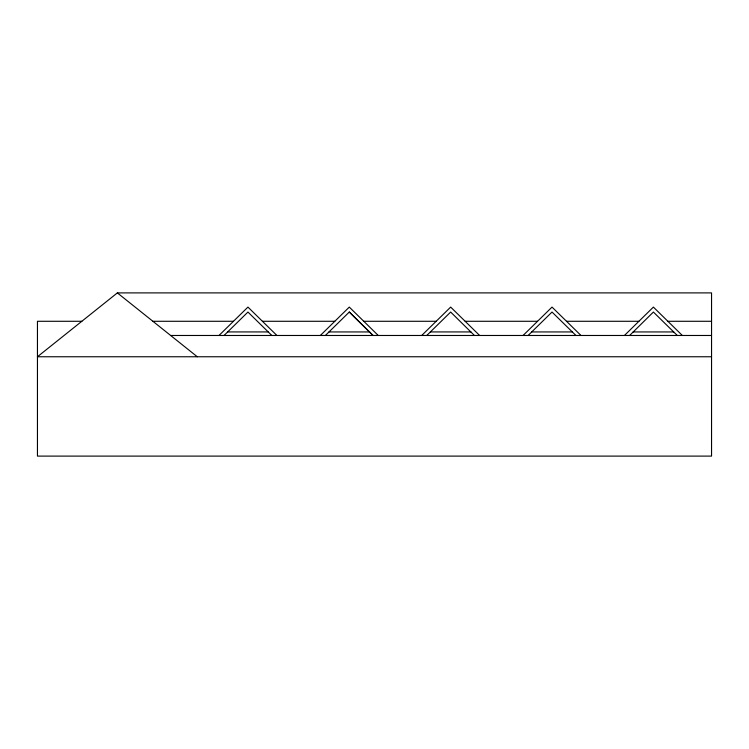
<?xml version="1.0" encoding="UTF-8"?>
<svg xmlns="http://www.w3.org/2000/svg" width="749" height="749" viewBox="0 0 749 749"><rect width="100%" height="100%" fill="white"/><g stroke="black" fill="none" stroke-linecap="round" stroke-linejoin="round"><path stroke-width="1.12" d="M629.628 335.477L653.39 312.043L677.293 335.477M218.989 335.477L247.947 307.09L276.905 335.477M224.054 335.477L247.947 312.052L271.84 335.477M320.338 335.477L349.296 307.09L378.254 335.477M325.384 335.477L349.296 312.033L373.068 335.477L349.296 312.033M421.696 335.477L450.664 307.09L479.632 335.477M426.761 335.477L450.664 312.043L474.435 335.477M523.074 335.477L552.022 307.09L580.99 335.477M528.129 335.477L552.022 312.043L575.934 335.477M624.441 335.477L653.39 307.09L682.348 335.477M81.847 321.284L37.45 321.284L37.45 456.104L711.55 456.104L711.55 292.896L117.359 292.896L37.45 356.758L711.55 356.758M152.88 321.284L233.463 321.284M262.422 321.284L334.812 321.284M363.78 321.284L436.18 321.284M465.148 321.284L537.548 321.284M566.506 321.284L638.916 321.284M667.865 321.284L711.55 321.284M227.668 331.929L268.217 331.929M328.98 331.938L369.613 331.938M430.366 331.929L470.962 331.929M531.734 331.938L572.32 331.938M633.102 331.938L673.679 331.938M170.641 335.477L711.55 335.477M117.359 292.896L197.287 356.758"/></g></svg>
